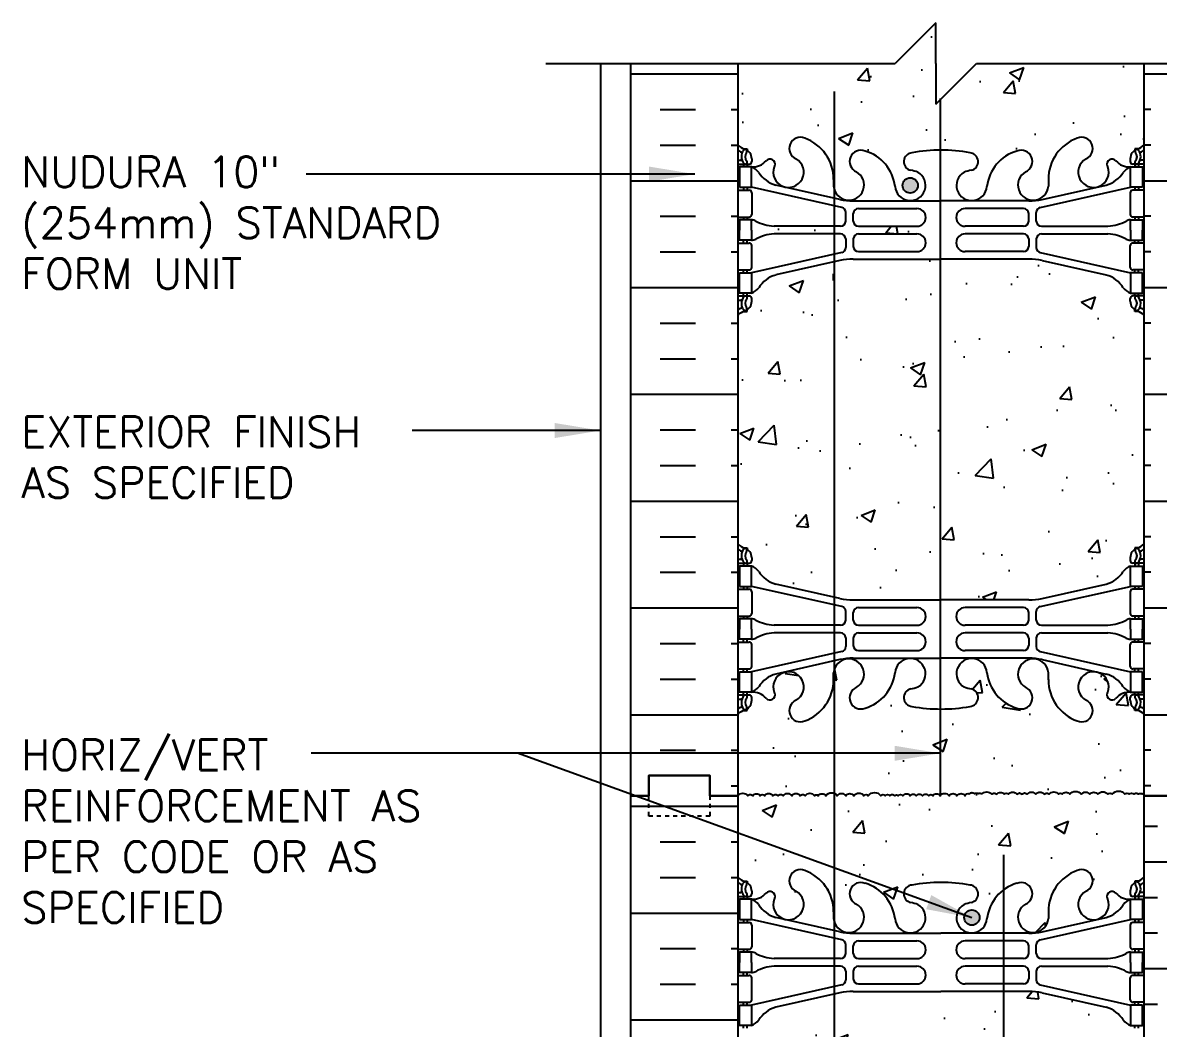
# Model space of a CAD drawing. Header units: inches. Extents: x 23.5 to 82.7, y -12.5 to 63.7.
# Drawn here: x 28.64 to 56.57, y 35.29 to 60.01 of the extents above; entities that cross this region are included whole.
import ezdxf

# ---------------------------------------------------------------- set-up
doc = ezdxf.new("R2010")
doc.units = ezdxf.units.IN
doc.header["$LTSCALE"] = 0.5
doc.header["$MEASUREMENT"] = 0
doc.linetypes.add('DASHED2', pattern=[0.375, 0.25, -0.125])
for name, color, linetype in [('HATCH', 12, 'Continuous'), ('line25', 2, 'Continuous'), ('LINE3', 3, 'Continuous'), ('LINE50', 5, 'Continuous'), ('LINE9', 9, 'Continuous'), ('TEXT', 4, 'Continuous'), ('Web_Edge', 9, 'Continuous')]:
    doc.layers.add(name, color=color, linetype=linetype)
doc.styles.add('DIM', font='romans.shx', dxfattribs={"width": 0.7})
doc.styles.add('ROMANS', font='romans.shx', dxfattribs={"height": 1.125})
doc.dimstyles.new('ext_12', dxfattribs={"dimscale": 12, "dimtxt": 0.09375, "dimasz": 0.09375, "dimexe": 0.09375, "dimexo": 0.0625, "dimgap": 0.0625, "dimtad": 1, "dimdec": 1, "dimzin": 3, "dimdsep": 46, "dimlunit": 4, "dimtxsty": 'DIM', "dimcen": 0.09, "dimdle": 0.09375, "dimclrt": 4, "dimadec": 0, "dimazin": 0, "dimtfac": 1, "dimtdec": 1, "dimtmove": 2, "dimatfit": 3, "dimfxl": 1, "dimfrac": 2, "dimtolj": 1, "dimtzin": 0, "dimarcsym": 0})

msp = doc.modelspace()

# ---------------------------------------------------------------- hatches: boundary and pattern name
at = {"layer": 'HATCH'}
h = msp.add_hatch(dxfattribs=at)
h.set_pattern_fill('AR-CONC', color=256, scale=0.5)
h.paths.add_polyline_path([(48.606, 54.129), (47.163, 53.807, 0.17445), (46.755, 53.511, -0.168672), (46.569, 53.362), (46.464, 53.362), (46.464, 53.292), (46.512, 53.292, -0.414214), (46.574, 53.229), (46.574, 53.162, -0.249069), (46.464, 52.954), (46.464, 52.913), (46.374, 52.913, 0.088416), (46.228, 52.815), (46.228, 47.2, 0.088416), (46.374, 47.103), (46.464, 47.103), (46.464, 47.061, -0.249069), (46.574, 46.854), (46.574, 46.786, -0.414214), (46.512, 46.724), (46.464, 46.724), (46.464, 46.654), (46.569, 46.654, -0.168672), (46.755, 46.504, 0.17445), (47.163, 46.208), (48.606, 45.886)])
h.paths.add_polyline_path([(51.211, 54.196), (49.07, 54.196, 0.054974), (48.744, 54.16), (48.606, 54.129), (48.606, 45.886), (48.744, 45.855, 0.054974), (49.07, 45.819), (51.211, 45.819)])
h.paths.add_polyline_path([(56.228, 52.815, 0.08841), (56.082, 52.913), (55.992, 52.913), (55.992, 52.954, -0.249069), (55.882, 53.162), (55.882, 53.229, -0.414214), (55.945, 53.292), (55.992, 53.292), (55.992, 53.362), (55.887, 53.362, -0.168672), (55.701, 53.511, 0.17445), (55.294, 53.807), (53.713, 54.16, 0.054974), (53.386, 54.196), (51.211, 54.196), (51.211, 45.819), (51.228, 45.819), (53.386, 45.819, 0.054974), (53.713, 45.855), (55.294, 46.208, 0.17445), (55.701, 46.504, -0.168672), (55.887, 46.654), (55.992, 46.654), (55.992, 46.724), (55.945, 46.724, -0.414214), (55.882, 46.786), (55.882, 46.854, -0.249069), (55.992, 47.061), (55.992, 47.103), (56.082, 47.103, 0.08841), (56.228, 47.2)])
h.paths.add_polyline_path([(51.211, 58.115), (51.103, 58.008), (51.103, 59.008), (51.103, 60.008), (50.103, 59.008), (46.228, 59.008), (46.228, 57.008, 0.088416), (46.374, 56.91), (46.464, 56.91), (46.464, 56.869, -0.249069), (46.574, 56.662), (46.574, 56.594, -0.414214), (46.512, 56.532), (46.464, 56.532), (46.464, 56.462), (46.569, 56.462), (46.569, 55.962), (48.787, 55.465, -0.351061), (48.885, 55.343), (48.885, 55.131, -0.414214), (48.76, 55.006), (47.122, 55.006, -0.103731), (46.661, 55.14, 0.108703), (46.569, 55.162), (46.569, 54.912), (46.569, 54.662, 0.108703), (46.661, 54.683, -0.103731), (47.122, 54.817), (48.76, 54.817, -0.414214), (48.885, 54.692), (48.885, 54.48, -0.351061), (48.787, 54.358), (46.569, 53.862), (46.569, 53.362, 0.155529), (46.745, 53.496, -0.180914), (47.163, 53.807), (48.606, 54.129), (48.744, 54.16, -0.054974), (49.07, 54.196), (51.211, 54.196), (51.211, 55.627), (50.472, 55.634, 0.767802), (50.659, 56.334, 0.055617), (50.48, 56.38, -0.843243), (50.515, 56.812, -0.046405), (51.211, 56.877)])
h.paths.add_polyline_path([(48.924, 55.634, -0.030451), (48.744, 55.663), (47.397, 55.969, 0.859035), (47.665, 56.66, -1), (47.879, 57.171, -0.311223), (48.588, 56.155), (48.587, 55.99, 0.371467)], flags=16)
h.paths.add_polyline_path([(50.66, 56.009, -1), (50.285, 56.009, -1)], flags=16)
h.paths.add_polyline_path([(50.637, 55.44, -1), (50.637, 55.006), (49.197, 55.006, -0.414214), (49.072, 55.131), (49.072, 55.315, -0.414214), (49.197, 55.44)], flags=16)
h.paths.add_polyline_path([(50.637, 54.817, -1), (50.637, 54.383), (49.197, 54.383, -0.414214), (49.072, 54.508), (49.072, 54.692, -0.414214), (49.197, 54.817)], flags=16)
h.paths.add_polyline_path([(56.228, 59.008), (52.103, 59.008), (51.211, 58.115), (51.211, 56.877, -0.048684), (51.942, 56.812, -0.843243), (51.976, 56.38, 0.055617), (51.797, 56.334, 1.604516), (52.356, 55.959, -0.307094), (53.094, 56.854, -1), (53.308, 56.343, 1.661382), (53.869, 55.99), (53.869, 56.136, -0.316114), (54.578, 57.171, -1), (54.791, 56.66, 2.155404), (55.33, 56.466), (55.318, 56.487, -0.834375), (55.53, 56.613, 0.23174), (55.887, 56.462), (55.992, 56.462), (55.992, 56.532), (55.945, 56.532, -0.414214), (55.882, 56.594), (55.882, 56.662, -0.249069), (55.992, 56.869), (55.992, 56.91), (56.082, 56.91, 0.08841), (56.228, 57.008)])
h.paths.add_polyline_path([(48.606, 36.129), (47.163, 35.807, 0.17445), (46.755, 35.511, -0.168672), (46.569, 35.362), (46.464, 35.362), (46.464, 35.292), (46.512, 35.292, -0.414214), (46.574, 35.229), (46.574, 35.162, -0.249069), (46.464, 34.954), (46.464, 34.913), (46.374, 34.913, 0.088416), (46.228, 34.815), (46.228, 29.2, 0.088416), (46.374, 29.103), (46.464, 29.103), (46.464, 29.061, -0.249069), (46.574, 28.854), (46.574, 28.786, -0.414214), (46.512, 28.724), (46.464, 28.724), (46.464, 28.654), (46.569, 28.654, -0.168672), (46.755, 28.504, 0.17445), (47.163, 28.208), (48.606, 27.886)])
h.paths.add_polyline_path([(52.769, 36.196), (51.228, 36.196), (49.07, 36.196, 0.054974), (48.744, 36.16), (48.606, 36.129), (48.606, 27.886), (48.744, 27.855, 0.054974), (49.07, 27.819), (51.228, 27.819), (52.769, 27.819)])
h.paths.add_polyline_path([(56.228, 34.815, 0.08841), (56.082, 34.913), (55.992, 34.913), (55.992, 34.954, -0.249069), (55.882, 35.162), (55.882, 35.229, -0.414214), (55.945, 35.292), (55.992, 35.292), (55.992, 35.362), (55.887, 35.362, -0.168672), (55.701, 35.511, 0.17445), (55.294, 35.807), (53.713, 36.16, 0.054974), (53.386, 36.196), (52.769, 36.196), (52.769, 27.819), (53.386, 27.819, 0.054974), (53.713, 27.855), (55.294, 28.208, 0.17445), (55.701, 28.504, -0.168672), (55.887, 28.654), (55.992, 28.654), (55.992, 28.724), (55.945, 28.724, -0.414214), (55.882, 28.786), (55.882, 28.854, -0.249069), (55.992, 29.061), (55.992, 29.103), (56.082, 29.103, 0.08841), (56.228, 29.2), (56.228, 31.883)])
h.paths.add_polyline_path([(52.769, 25.323, -0.206925), (52.358, 26.034, 1.661382), (51.797, 25.681, 0.055617), (51.976, 25.635, -0.843243), (51.942, 25.203, -0.047544), (51.228, 25.138, -0.047544), (50.515, 25.203, -0.843243), (50.48, 25.635, 0.055617), (50.659, 25.681, 1.661382), (50.098, 26.034, -0.30095), (49.362, 25.161, -1), (49.149, 25.672, 1.661382), (48.587, 26.025), (48.588, 25.86, -0.311223), (47.879, 24.844, -1), (47.665, 25.355, 2.155404), (47.127, 25.55), (47.138, 25.528, -0.834375), (46.927, 25.403, 0.23174), (46.569, 25.554), (46.464, 25.554), (46.464, 25.484), (46.512, 25.484, -0.414214), (46.574, 25.421), (46.574, 25.354, -0.249069), (46.464, 25.147), (46.464, 25.105), (46.374, 25.105, 0.088416), (46.228, 25.008), (46.228, 23.008), (46.228, 21.008, 0.088416), (46.374, 20.91), (46.464, 20.91), (46.464, 20.869, -0.249069), (46.574, 20.662), (46.574, 20.594, -0.414214), (46.512, 20.532), (46.464, 20.532), (46.464, 20.462), (46.569, 20.462, 0.231736), (46.927, 20.613, -0.8344), (47.138, 20.487), (47.127, 20.466, 2.155404), (47.665, 20.66, -1), (47.879, 21.171, -0.311223), (48.588, 20.155), (48.587, 19.99, 1.661382), (49.149, 20.343, -1), (49.362, 20.854, -0.30095), (50.098, 19.982, 1.661382), (50.659, 20.334, 0.055617), (50.48, 20.38, -0.843243), (50.515, 20.812, -0.047544), (51.228, 20.877, -0.047544), (51.942, 20.812, -0.843243), (51.976, 20.38, 0.055617), (51.797, 20.334, 1.661382), (52.358, 19.982, -0.206925), (52.769, 20.692)])
h.paths.add_polyline_path([(54.353, 22.883, -0.414214), (54.853, 23.383), (56.228, 23.383), (56.228, 25.008, 0.08841), (56.082, 25.105), (55.992, 25.105), (55.992, 25.147, -0.249069), (55.882, 25.354), (55.882, 25.421, -0.414214), (55.945, 25.484), (55.992, 25.484), (55.992, 25.554), (55.887, 25.554, 0.231736), (55.53, 25.403, -0.8344), (55.318, 25.528), (55.33, 25.55, 0.235665), (55.294, 25.883), (54.853, 25.883, -0.086721), (54.684, 25.912, 0.457284), (54.791, 25.355, -1), (54.578, 24.844, -0.311223), (53.869, 25.86), (53.869, 26.025, 1.661382), (53.308, 25.672, -1), (53.094, 25.161, -0.088513), (52.769, 25.323), (52.769, 20.692, -0.088513), (53.094, 20.854, -1), (53.308, 20.343, 1.661382), (53.869, 19.99), (53.869, 20.155, -0.311223), (54.578, 21.171, -1), (54.791, 20.66, 2.155404), (55.33, 20.466), (55.318, 20.487, -0.834375), (55.53, 20.613, 0.23174), (55.887, 20.462), (55.992, 20.462), (55.992, 20.532), (55.945, 20.532, -0.414214), (55.882, 20.594), (55.882, 20.662, -0.249069), (55.992, 20.869), (55.992, 20.91), (56.082, 20.91, 0.08841), (56.228, 21.008), (56.228, 22.883), (54.953, 22.883, 0.414214), (54.853, 22.783), (54.853, 21.383), (54.353, 21.383)])
h.paths.add_polyline_path([(53.683, 20.018, -1), (53.308, 20.018, -1)], flags=16)
h.paths.add_polyline_path([(52.769, 18.196), (51.228, 18.196), (49.07, 18.196, 0.054974), (48.744, 18.16), (47.163, 17.807, 0.180914), (46.745, 17.496, -0.155529), (46.569, 17.362), (46.464, 17.362), (46.464, 17.292), (46.512, 17.292, -0.414214), (46.574, 17.229), (46.574, 17.162, -0.249069), (46.464, 16.954), (46.464, 16.913), (46.374, 16.913, 0.088416), (46.228, 16.815), (46.228, 11.2, 0.088416), (46.374, 11.103), (46.464, 11.103), (46.464, 11.061, -0.249069), (46.574, 10.854), (46.574, 10.786, -0.414214), (46.512, 10.724), (46.464, 10.724), (46.464, 10.654), (46.569, 10.654, -0.155529), (46.745, 10.52, 0.180914), (47.163, 10.208), (48.744, 9.855, 0.054974), (49.07, 9.819), (51.228, 9.819), (52.769, 9.819)])
h.paths.add_polyline_path([(56.228, 16.815, 0.08841), (56.082, 16.913), (55.992, 16.913), (55.992, 16.954, -0.249069), (55.882, 17.162), (55.882, 17.229, -0.414214), (55.945, 17.292), (55.992, 17.292), (55.992, 17.362), (55.887, 17.362, -0.155529), (55.712, 17.496, 0.180914), (55.294, 17.807), (53.713, 18.16, 0.054974), (53.386, 18.196), (52.769, 18.196), (52.769, 9.819), (53.386, 9.819, 0.054974), (53.713, 9.855), (55.294, 10.208, 0.180914), (55.712, 10.52, -0.155529), (55.887, 10.654), (55.992, 10.654), (55.992, 10.724), (55.945, 10.724, -0.414214), (55.882, 10.786), (55.882, 10.854, -0.249069), (55.992, 11.061), (55.992, 11.103), (56.082, 11.103, 0.08841), (56.228, 11.2)])
h.paths.add_polyline_path([(52.769, 7.323, -0.212797), (52.356, 8.057, 1.604516), (51.797, 7.681, 0.055617), (51.976, 7.635, -0.843243), (51.942, 7.203, -0.047544), (51.228, 7.138, -0.047544), (50.515, 7.203, -0.843243), (50.48, 7.635, 0.055617), (50.659, 7.681, 1.604516), (50.101, 8.057, -0.307094), (49.362, 7.161, -1), (49.149, 7.672, 1.661382), (48.587, 8.025), (48.588, 7.88, -0.316114), (47.879, 6.844, -1), (47.665, 7.355, 2.155404), (47.127, 7.55), (47.138, 7.528, -0.834375), (46.927, 7.403, 0.23174), (46.569, 7.554), (46.464, 7.554), (46.464, 7.484), (46.512, 7.484, -0.414214), (46.574, 7.421), (46.574, 7.354, -0.249069), (46.464, 7.147), (46.464, 7.105), (46.374, 7.105, 0.088416), (46.228, 7.008), (46.228, 5.008), (50.103, 5.008), (51.103, 6.008), (51.103, 5.008), (51.103, 4.008), (52.103, 5.008), (52.769, 5.008)])
h.paths.add_polyline_path([(56.228, 7.008, 0.08841), (56.082, 7.105), (55.992, 7.105), (55.992, 7.147, -0.249069), (55.882, 7.354), (55.882, 7.421, -0.414214), (55.945, 7.484), (55.992, 7.484), (55.992, 7.554), (55.887, 7.554, 0.231736), (55.53, 7.403, -0.8344), (55.318, 7.528), (55.33, 7.55, 2.155404), (54.791, 7.355, -1), (54.578, 6.844, -0.311223), (53.869, 7.86), (53.869, 8.025, 1.661382), (53.308, 7.672, -1), (53.094, 7.161, -0.088513), (52.769, 7.323), (52.769, 5.008), (56.228, 5.008)])
h = msp.add_hatch(dxfattribs=at)
h.set_pattern_fill('INSUL', color=256, scale=7, style=0)
h.set_pattern_definition([(0, (-2879.9333, -356.0018), (0, 2.625), []), (0, (-2879.9333, -355.1268), (0, 2.625), [0.875, -0.875]), (0, (-2879.9333, -354.2518), (0, 2.625), [0.875, -0.875])])
h.paths.add_polyline_path([(43.603, 41.008), (44.041, 41.008), (44.041, 41.508), (45.541, 41.508), (45.541, 41.008), (46.228, 41.008), (46.228, 59.008), (45.541, 59.008), (45.541, 59.508), (44.041, 59.508), (44.041, 59.008), (43.603, 59.008)])
h = msp.add_hatch(dxfattribs=at)
h.set_pattern_fill('INSUL', color=256, scale=7, style=0)
h.set_pattern_definition([(180, (2982.39, -356.0018), (0, 2.625), []), (180, (2982.39, -355.1268), (0, 2.625), [0.875, -0.875]), (180, (2982.39, -354.2518), (0, 2.625), [0.875, -0.875])])
h.paths.add_polyline_path([(58.853, 41.008), (58.416, 41.008), (58.416, 41.508), (56.916, 41.508), (56.916, 41.008), (56.228, 41.008), (56.228, 59.008), (56.916, 59.008), (56.916, 59.508), (58.416, 59.508), (58.416, 59.008), (58.853, 59.008)])
h = msp.add_hatch(dxfattribs=at)
h.set_pattern_fill('AR-CONC', color=256, scale=0.5)
h.paths.add_polyline_path([(56.228, 41.008), (56.228, 41.071, 0.217138), (56.178, 41.042, 0.520567), (56.089, 41.042, 0.520567), (55.968, 41.042, 0.520567), (55.853, 41.042, 0.520567), (55.748, 41.042, 0.520567), (55.441, 41.042, 0.520567), (55.331, 41.042, 0.520567), (55.085, 41.042, 0.520567), (54.885, 41.042, 0.520567), (54.675, 41.042, 0.520567), (54.397, 41.042, 0.520567), (54.209, 41.042, 0.520567), (54.114, 41.042, 0.520567), (53.889, 41.042, 0.520567), (53.768, 41.042, 0.520567), (53.558, 41.042, 0.520567), (53.348, 41.042, 0.520567), (53.222, 41.042, 0.520567), (53.096, 41.042, 0.520567), (52.886, 41.042, 0.520567), (52.782, 41.042, 0.520567), (52.598, 41.042, 0.520567), (52.477, 41.042, 0.484838), (52.228, 41.042, 0.613818), (52.145, 41.05, 0.520567), (52.056, 41.05, 0.520567), (51.925, 41.05, 0.520567), (51.825, 41.008, 0.520567), (51.621, 41.008, 0.520567), (51.427, 41.008, 0.520567), (51.206, 41.008, 0.520567), (51.028, 41.008, 0.520567), (50.928, 41.008, 0.520567), (50.771, 41.008, 0.520567), (50.619, 41.008, 0.520567), (50.472, 41.008, 0.520567), (50.293, 41.008, 0.520567), (50.178, 41.008, 0.520567), (50.089, 41.008, 0.520567), (49.968, 41.008, 0.520567), (49.853, 41.008, 0.520567), (49.748, 41.008, 0.520567), (49.441, 41.008, 0.520567), (49.331, 41.008, 0.520567), (49.085, 41.008, 0.520567), (48.885, 41.008, 0.520567), (48.675, 41.008, 0.136012), (48.606, 41.065), (48.606, 37.9, 1.451081), (49.149, 38.343, -1), (49.362, 38.854, -0.30095), (50.098, 37.982, 1.661382), (50.659, 38.334, 0.055617), (50.48, 38.38, -0.843243), (50.515, 38.812, -0.047544), (51.228, 38.877, -0.047544), (51.942, 38.812, -0.843243), (51.976, 38.38, 0.055617), (51.797, 38.334, 1.661382), (52.358, 37.982, -0.30095), (53.094, 38.854, -1), (53.308, 38.343, 1.661382), (53.869, 37.99), (53.869, 38.155, -0.311223), (54.578, 39.171, -1), (54.791, 38.66, 2.155404), (55.33, 38.466), (55.318, 38.487, -0.834375), (55.53, 38.613, 0.23174), (55.887, 38.462), (55.992, 38.462), (55.992, 38.532), (55.945, 38.532, -0.414214), (55.882, 38.594), (55.882, 38.662, -0.249069), (55.992, 38.869), (55.992, 38.91), (56.082, 38.91, 0.08841), (56.228, 39.008)])
h.paths.add_polyline_path([(52.174, 38.014, -1), (51.799, 38.014, -1)], flags=16)
h.paths.add_polyline_path([(50.515, 43.203, -0.843243), (50.48, 43.635, 0.055617), (50.659, 43.681, 1.661382), (50.098, 44.034, -0.30095), (49.362, 43.161, -1), (49.149, 43.672, 1.451081), (48.606, 44.116), (48.606, 41.065, -0.136012), (48.675, 41.008, -0.520567), (48.885, 41.008, -0.520567), (49.085, 41.008, -0.520567), (49.331, 41.008, -0.520567), (49.441, 41.008, -0.520567), (49.748, 41.008, -0.520567), (49.853, 41.008, -0.520567), (49.968, 41.008, -0.520567), (50.089, 41.008, -0.520567), (50.178, 41.008, -0.520567), (50.293, 41.008, -0.520567), (50.472, 41.008, -0.520567), (50.619, 41.008, -0.520567), (50.771, 41.008, -0.520567), (50.928, 41.008, -0.520567), (51.028, 41.008, -0.520567), (51.206, 41.008, -0.520567), (51.427, 41.008, -0.520567), (51.621, 41.008, -0.520567), (51.825, 41.008, -0.520567), (51.925, 41.05, -0.520567), (52.056, 41.05, -0.520567), (52.145, 41.05, -0.613818), (52.228, 41.042, -0.484838), (52.477, 41.042, -0.520567), (52.598, 41.042, -0.520567), (52.782, 41.042, -0.520567), (52.886, 41.042, -0.520567), (53.096, 41.042, -0.520567), (53.222, 41.042, -0.520567), (53.348, 41.042, -0.520567), (53.558, 41.042, -0.520567), (53.768, 41.042, -0.520567), (53.889, 41.042, -0.520567), (54.114, 41.042, -0.520567), (54.209, 41.042, -0.520567), (54.397, 41.042, -0.520567), (54.675, 41.042, -0.520567), (54.885, 41.042, -0.520567), (55.085, 41.042, -0.520567), (55.331, 41.042, -0.520567), (55.441, 41.042, -0.520567), (55.748, 41.042, -0.520567), (55.853, 41.042, -0.520567), (55.968, 41.042, -0.520567), (56.089, 41.042, -0.520567), (56.178, 41.042, -0.217138), (56.228, 41.071), (56.228, 43.008, 0.08841), (56.082, 43.105), (55.992, 43.105), (55.992, 43.147, -0.249069), (55.882, 43.354), (55.882, 43.421, -0.414214), (55.945, 43.484), (55.992, 43.484), (55.992, 43.554), (55.887, 43.554, 0.231736), (55.53, 43.403, -0.8344), (55.318, 43.528), (55.33, 43.55, 2.155404), (54.791, 43.355, -1), (54.578, 42.844, -0.311223), (53.869, 43.86), (53.869, 44.025, 1.661382), (53.308, 43.672, -1), (53.094, 43.161, -0.30095), (52.358, 44.034, 1.661382), (51.797, 43.681, 0.055617), (51.976, 43.635, -0.843243), (51.942, 43.203, -0.047544), (51.228, 43.138, -0.047544)])
h = msp.add_hatch(dxfattribs=at)
h.set_pattern_fill('AR-CONC', color=256, scale=0.5)
h.paths.add_polyline_path([(48.606, 44.116, 0.061657), (48.587, 44.025), (48.588, 43.86, -0.311223), (47.879, 42.844, -1), (47.665, 43.355, 2.155404), (47.127, 43.55), (47.138, 43.528, -0.834375), (46.927, 43.403, 0.23174), (46.569, 43.554), (46.464, 43.554), (46.464, 43.484), (46.512, 43.484, -0.414214), (46.574, 43.421), (46.574, 43.354, -0.249069), (46.464, 43.147), (46.464, 43.105), (46.374, 43.105, 0.088416), (46.228, 43.008), (46.228, 41.008, -0.484838), (46.477, 41.008, -0.520567), (46.598, 41.008, -0.520567), (46.782, 41.008, -0.520567), (46.886, 41.008, -0.520567), (47.096, 41.008, -0.520567), (47.222, 41.008, -0.520567), (47.348, 41.008, -0.520567), (47.558, 41.008, -0.520567), (47.768, 41.008, -0.520567), (47.889, 41.008, -0.520567), (48.114, 41.008, -0.520567), (48.209, 41.008, -0.520567), (48.397, 41.008, -0.359127), (48.606, 41.065)])
h = msp.add_hatch(dxfattribs=at)
h.set_pattern_fill('INSUL', color=256, scale=7, style=0)
h.set_pattern_definition([(0, (-2879.9333, -374.0018), (0, 2.625), []), (0, (-2879.9333, -373.1268), (0, 2.625), [0.875, -0.875]), (0, (-2879.9333, -372.2518), (0, 2.625), [0.875, -0.875])])
h.paths.add_polyline_path([(43.603, 23.008), (44.041, 23.008), (44.041, 23.508), (45.541, 23.508), (45.541, 23.008), (46.228, 23.008), (46.228, 41.008), (45.541, 41.008), (45.541, 41.508), (44.041, 41.508), (44.041, 41.008), (43.603, 41.008)])
h = msp.add_hatch(dxfattribs=at)
h.set_pattern_fill('AR-CONC', color=256, scale=0.5)
h.paths.add_polyline_path([(48.606, 41.065, 0.359127), (48.397, 41.008, 0.520567), (48.209, 41.008, 0.520567), (48.114, 41.008, 0.520567), (47.889, 41.008, 0.520567), (47.768, 41.008, 0.520567), (47.558, 41.008, 0.520567), (47.348, 41.008, 0.520567), (47.222, 41.008, 0.520567), (47.096, 41.008, 0.520567), (46.886, 41.008, 0.520567), (46.782, 41.008, 0.520567), (46.598, 41.008, 0.520567), (46.477, 41.008, 0.484838), (46.228, 41.008), (46.228, 39.008, 0.088416), (46.374, 38.91), (46.464, 38.91), (46.464, 38.869, -0.249069), (46.574, 38.662), (46.574, 38.594, -0.414214), (46.512, 38.532), (46.464, 38.532), (46.464, 38.462), (46.569, 38.462, 0.231736), (46.927, 38.613, -0.8344), (47.138, 38.487), (47.127, 38.466, 2.155404), (47.665, 38.66, -1), (47.879, 39.171, -0.311223), (48.588, 38.155), (48.587, 37.99, 0.061657), (48.606, 37.9)])
h = msp.add_hatch(dxfattribs=at)
h.set_pattern_fill('INSUL', color=256, scale=7, style=0)
h.set_pattern_definition([(0, (36.427, -7.867), (0, 2.625), []), (0, (36.427, -6.992), (0, 2.625), [0.875, -0.875]), (0, (36.427, -6.117), (0, 2.625), [0.875, -0.875])])
h.paths.add_polyline_path([(56.228, 31.883), (58.853, 29.258), (58.853, 41.008), (58.416, 41.008), (58.416, 40.508), (56.916, 40.508), (56.916, 41.008), (56.228, 41.008)])
h.paths.add_polyline_path([(58.853, 20.008), (56.228, 17.383), (56.228, 5.008), (56.916, 5.008), (56.916, 5.508), (58.416, 5.508), (58.416, 5.008), (58.853, 5.008)])
at = {"layer": 'LINE3'}
for points in [[(50.285, 56.009, 1), (50.66, 56.009, 1)], [(51.799, 38.014, 1), (52.174, 38.014, 1)]]:
    msp.add_hatch(color=256, dxfattribs=at).paths.add_polyline_path(points)

# ---------------------------------------------------------------- linework, layer by layer
at = {"layer": 'HATCH'}
for points in [[(46.228, 41.008, -0.484838), (46.477, 41.008, -0.520567), (46.598, 41.008, -0.520567), (46.782, 41.008, -0.520567), (46.886, 41.008, -0.520567), (47.096, 41.008, -0.520567), (47.222, 41.008, -0.520567), (47.348, 41.008, -0.520567), (47.558, 41.008, -0.520567), (47.768, 41.008, -0.520567), (47.889, 41.008, -0.520567), (48.114, 41.008, -0.520567), (48.209, 41.008, -0.520567), (48.397, 41.008, -0.520567), (48.675, 41.008, -0.520567), (48.885, 41.008, -0.520567), (49.085, 41.008, -0.520567), (49.331, 41.008, -0.520567), (49.441, 41.008, -0.520567), (49.748, 41.008, -0.520567), (49.853, 41.008, -0.520567), (49.968, 41.008, -0.520567), (50.089, 41.008, -0.520567), (50.178, 41.008, -0.520567), (50.293, 41.008, -0.520567), (50.472, 41.008, -0.520567), (50.619, 41.008, -0.520567), (50.771, 41.008, -0.520567), (50.928, 41.008, -0.520567), (51.028, 41.008, -0.520567), (51.206, 41.008, -0.520567), (51.427, 41.008, -0.520567), (51.621, 41.008, -0.520567), (51.825, 41.008, -0.520567), (51.925, 41.05, -0.520567), (52.056, 41.05, -0.520567), (52.145, 41.05, -0.613818), (52.228, 41.042)], [(52.228, 41.042, -0.484838), (52.477, 41.042, -0.520567), (52.598, 41.042, -0.520567), (52.782, 41.042, -0.520567), (52.886, 41.042, -0.520567), (53.096, 41.042, -0.520567), (53.222, 41.042, -0.520567), (53.348, 41.042, -0.520567), (53.558, 41.042, -0.520567), (53.768, 41.042, -0.520567), (53.889, 41.042, -0.520567), (54.114, 41.042, -0.520567), (54.209, 41.042, -0.520567), (54.397, 41.042, -0.520567), (54.675, 41.042, -0.520567), (54.885, 41.042, -0.520567), (55.085, 41.042, -0.520567), (55.331, 41.042, -0.520567), (55.441, 41.042, -0.520567), (55.748, 41.042, -0.520567), (55.853, 41.042, -0.520567), (55.968, 41.042, -0.520567), (56.089, 41.042, -0.520567), (56.178, 41.042, -0.217138), (56.228, 41.071, -0.217138)]]:
    msp.add_lwpolyline(points, format="xyb", dxfattribs=at)
at = {"layer": 'line25'}
for p, q in [((46.228, 59.008), (46.228, 41.008)), ((56.228, 41.008), (56.228, 59.008)), ((46.228, 41.008), (46.228, 23.008)), ((56.228, 31.883), (56.228, 41.008))]:
    msp.add_line(p, q, dxfattribs=at)
at = {"layer": 'LINE3'}
for p, q in [((48.606, 23.612), (48.606, 58.32)), ((51.211, 58.144), (51.211, 41.014)), ((52.769, 39.556), (52.769, 5.008))]:
    msp.add_line(p, q, dxfattribs=at)
for centre in [(50.472, 56.009), (51.987, 38.014)]:
    msp.add_circle(centre, 0.188, dxfattribs=at)
at = {"layer": 'LINE50'}
for p, q in [((43.603, 41.008), (43.603, 59.008)), ((43.603, 23.008), (43.603, 41.008))]:
    msp.add_line(p, q, dxfattribs=at)
for points in [[(43.603, 41.008), (44.041, 41.008), (44.041, 41.508), (45.541, 41.508), (45.541, 41.008), (46.228, 41.008)], [(46.228, 41.008), (45.541, 41.008), (45.541, 41.508), (44.041, 41.508), (44.041, 41.008), (43.603, 41.008)], [(58.853, 41.008), (58.416, 41.008), (58.416, 41.508), (56.916, 41.508), (56.916, 41.008), (56.228, 41.008)], [(56.228, 41.008), (56.916, 41.008), (56.916, 41.508), (58.416, 41.508), (58.416, 41.008), (58.853, 41.008)]]:
    msp.add_lwpolyline(points, dxfattribs=at)
at = {"layer": 'LINE9'}
for p, q in [((51.103, 60.008), (50.103, 59.008)), ((51.103, 59.008), (51.103, 60.008)), ((41.506, 59.008), (50.103, 59.008)), ((42.853, 59.008), (42.853, 23.008)), ((51.103, 58.008), (52.103, 59.008)), ((51.103, 59.008), (51.103, 58.008)), ((52.103, 59.008), (60.401, 59.008))]:
    msp.add_line(p, q, dxfattribs=at)
at = {"layer": 'LINE9', "linetype": 'DASHED2', "ltscale": 0.15}
msp.add_lwpolyline([(45.541, 41.008), (45.541, 41.008), (45.541, 40.508), (44.041, 40.508), (44.041, 41.008), (44.041, 41.008)], dxfattribs=at)
at = {"layer": 'Web_Edge'}
for p, q in [((46.374, 56.91), (46.464, 56.91)), ((46.464, 56.91), (46.464, 56.869)), ((56.082, 56.91), (55.992, 56.91)), ((55.992, 56.91), (55.992, 56.869)), ((46.228, 56.632), (46.306, 56.632)), ((46.228, 56.532), (46.512, 56.532)), ((46.374, 56.532), (46.374, 56.462)), ((46.464, 56.532), (46.464, 56.462)), ((46.574, 56.662), (46.574, 56.594)), ((47.127, 56.466), (47.138, 56.487)), ((55.33, 56.466), (55.318, 56.487)), ((55.882, 56.662), (55.882, 56.594)), ((56.228, 56.532), (55.945, 56.532)), ((55.992, 56.532), (55.992, 56.462)), ((56.082, 56.532), (56.082, 56.462)), ((56.228, 56.632), (56.15, 56.632)), ((48.588, 56.155), (48.587, 55.99)), ((53.869, 56.155), (53.869, 55.99)), ((46.228, 55.892), (46.512, 55.892)), ((46.374, 55.962), (46.374, 55.892)), ((46.464, 55.962), (46.464, 55.892)), ((48.787, 55.465), (46.569, 55.962)), ((48.744, 55.663), (47.163, 56.016)), ((53.67, 55.465), (55.887, 55.962)), ((53.713, 55.663), (55.294, 56.016)), ((56.228, 55.892), (55.945, 55.892)), ((55.992, 55.962), (55.992, 55.892)), ((56.082, 55.962), (56.082, 55.892)), ((46.574, 55.829), (46.574, 55.294)), ((49.07, 55.627), (51.228, 55.627)), ((53.386, 55.627), (51.228, 55.627)), ((55.882, 55.829), (55.882, 55.294)), ((48.885, 55.131), (48.885, 55.343)), ((49.072, 55.131), (49.072, 55.315)), ((49.197, 55.44), (50.637, 55.44)), ((53.26, 55.44), (51.82, 55.44)), ((53.385, 55.131), (53.385, 55.315)), ((53.572, 55.131), (53.572, 55.343)), ((46.228, 55.232), (46.512, 55.232)), ((46.374, 55.232), (46.374, 55.162)), ((46.464, 55.232), (46.464, 55.162)), ((56.228, 55.232), (55.945, 55.232)), ((55.992, 55.232), (55.992, 55.162)), ((56.082, 55.232), (56.082, 55.162)), ((48.76, 55.006), (47.122, 55.006)), ((48.76, 54.817), (47.122, 54.817)), ((49.197, 55.006), (50.637, 55.006)), ((49.197, 54.817), (50.637, 54.817)), ((53.26, 55.006), (51.82, 55.006)), ((53.26, 54.817), (51.82, 54.817)), ((53.697, 55.006), (55.335, 55.006)), ((53.697, 54.817), (55.335, 54.817)), ((46.228, 54.592), (46.512, 54.592)), ((46.374, 54.592), (46.374, 54.662)), ((46.464, 54.592), (46.464, 54.662)), ((46.574, 53.994), (46.574, 54.529)), ((48.885, 54.692), (48.885, 54.48)), ((49.072, 54.692), (49.072, 54.508)), ((53.385, 54.692), (53.385, 54.508)), ((53.572, 54.692), (53.572, 54.48)), ((55.882, 53.994), (55.882, 54.529)), ((56.228, 54.592), (55.945, 54.592)), ((55.992, 54.592), (55.992, 54.662)), ((56.082, 54.592), (56.082, 54.662)), ((48.787, 54.358), (46.569, 53.862)), ((49.07, 54.196), (51.228, 54.196)), ((49.197, 54.383), (50.637, 54.383)), ((53.386, 54.196), (51.228, 54.196)), ((53.26, 54.383), (51.82, 54.383)), ((53.67, 54.358), (55.887, 53.862)), ((46.228, 53.932), (46.512, 53.932)), ((46.374, 53.862), (46.374, 53.932)), ((46.464, 53.862), (46.464, 53.932)), ((48.744, 54.16), (47.163, 53.807)), ((53.713, 54.16), (55.294, 53.807)), ((56.228, 53.932), (55.945, 53.932)), ((55.992, 53.862), (55.992, 53.932)), ((56.082, 53.862), (56.082, 53.932)), ((48.588, 53.668), (48.587, 53.833)), ((46.374, 53.292), (46.374, 53.362)), ((46.464, 53.292), (46.464, 53.362)), ((55.992, 53.292), (55.992, 53.362)), ((56.082, 53.292), (56.082, 53.362)), ((46.228, 53.292), (46.512, 53.292)), ((46.228, 53.192), (46.306, 53.192)), ((46.574, 53.162), (46.574, 53.229)), ((55.882, 53.162), (55.882, 53.229)), ((56.228, 53.292), (55.945, 53.292)), ((56.228, 53.192), (56.15, 53.192)), ((46.374, 52.913), (46.464, 52.913)), ((46.464, 52.913), (46.464, 52.954)), ((55.992, 52.913), (55.992, 52.954)), ((56.082, 52.913), (55.992, 52.913)), ((46.374, 47.103), (46.464, 47.103)), ((46.464, 47.103), (46.464, 47.061)), ((56.082, 47.103), (55.992, 47.103)), ((55.992, 47.103), (55.992, 47.061)), ((46.228, 46.824), (46.306, 46.824)), ((46.228, 46.724), (46.512, 46.724)), ((46.374, 46.724), (46.374, 46.654)), ((46.464, 46.724), (46.464, 46.654)), ((46.574, 46.854), (46.574, 46.786)), ((55.882, 46.854), (55.882, 46.786)), ((56.228, 46.724), (55.945, 46.724)), ((55.992, 46.724), (55.992, 46.654)), ((56.082, 46.724), (56.082, 46.654)), ((56.228, 46.824), (56.15, 46.824)), ((46.228, 46.084), (46.512, 46.084)), ((46.374, 46.154), (46.374, 46.084)), ((46.464, 46.154), (46.464, 46.084)), ((48.787, 45.657), (46.569, 46.154)), ((48.744, 45.855), (47.163, 46.208)), ((53.67, 45.657), (55.887, 46.154)), ((53.713, 45.855), (55.294, 46.208)), ((56.228, 46.084), (55.945, 46.084)), ((55.992, 46.154), (55.992, 46.084)), ((56.082, 46.154), (56.082, 46.084)), ((46.574, 46.021), (46.574, 45.486)), ((49.07, 45.819), (51.228, 45.819)), ((53.386, 45.819), (51.228, 45.819)), ((55.882, 46.021), (55.882, 45.486)), ((48.885, 45.323), (48.885, 45.535)), ((49.197, 45.633), (50.637, 45.633)), ((53.26, 45.633), (51.82, 45.633)), ((53.572, 45.323), (53.572, 45.535)), ((46.228, 45.424), (46.512, 45.424)), ((46.374, 45.424), (46.374, 45.354)), ((46.464, 45.424), (46.464, 45.354)), ((49.072, 45.324), (49.072, 45.508)), ((53.385, 45.324), (53.385, 45.508)), ((56.228, 45.424), (55.945, 45.424)), ((55.992, 45.424), (55.992, 45.354)), ((56.082, 45.424), (56.082, 45.354)), ((48.76, 45.198), (47.122, 45.198)), ((48.76, 45.01), (47.122, 45.01)), ((49.197, 45.199), (50.637, 45.199)), ((49.197, 45.009), (50.637, 45.009)), ((53.26, 45.199), (51.82, 45.199)), ((53.26, 45.009), (51.82, 45.009)), ((53.697, 45.198), (55.335, 45.198)), ((53.697, 45.01), (55.335, 45.01)), ((46.228, 44.784), (46.512, 44.784)), ((46.374, 44.784), (46.374, 44.854)), ((46.464, 44.784), (46.464, 44.854)), ((46.574, 44.186), (46.574, 44.721)), ((48.885, 44.885), (48.885, 44.672)), ((49.072, 44.884), (49.072, 44.7)), ((53.385, 44.884), (53.385, 44.7)), ((53.572, 44.885), (53.572, 44.672)), ((55.882, 44.186), (55.882, 44.721)), ((56.228, 44.784), (55.945, 44.784)), ((55.992, 44.784), (55.992, 44.854)), ((56.082, 44.784), (56.082, 44.854)), ((48.787, 44.55), (46.569, 44.054)), ((49.197, 44.575), (50.637, 44.575)), ((53.26, 44.575), (51.82, 44.575)), ((53.67, 44.55), (55.887, 44.054)), ((48.744, 44.352), (47.163, 43.999)), ((49.07, 44.388), (51.228, 44.388)), ((53.386, 44.388), (51.228, 44.388)), ((53.713, 44.352), (55.294, 43.999)), ((46.228, 44.124), (46.512, 44.124)), ((46.374, 44.054), (46.374, 44.124)), ((46.464, 44.054), (46.464, 44.124)), ((48.588, 43.86), (48.587, 44.025)), ((53.869, 43.86), (53.869, 44.025)), ((56.228, 44.124), (55.945, 44.124)), ((55.992, 44.054), (55.992, 44.124)), ((56.082, 44.054), (56.082, 44.124)), ((46.228, 43.484), (46.512, 43.484)), ((46.228, 43.384), (46.306, 43.384)), ((46.374, 43.484), (46.374, 43.554)), ((46.464, 43.484), (46.464, 43.554)), ((46.574, 43.354), (46.574, 43.421)), ((47.127, 43.55), (47.138, 43.528)), ((55.33, 43.55), (55.318, 43.528)), ((55.882, 43.354), (55.882, 43.421)), ((56.228, 43.484), (55.945, 43.484)), ((55.992, 43.484), (55.992, 43.554)), ((56.082, 43.484), (56.082, 43.554)), ((56.228, 43.384), (56.15, 43.384)), ((46.374, 43.105), (46.464, 43.105)), ((46.464, 43.105), (46.464, 43.147)), ((55.992, 43.105), (55.992, 43.147)), ((56.082, 43.105), (55.992, 43.105)), ((46.374, 38.91), (46.464, 38.91)), ((46.464, 38.91), (46.464, 38.869)), ((56.082, 38.91), (55.992, 38.91)), ((55.992, 38.91), (55.992, 38.869)), ((46.228, 38.632), (46.306, 38.632)), ((46.574, 38.662), (46.574, 38.594)), ((55.882, 38.662), (55.882, 38.594)), ((56.228, 38.632), (56.15, 38.632)), ((46.228, 38.532), (46.512, 38.532)), ((46.374, 38.532), (46.374, 38.462)), ((46.464, 38.532), (46.464, 38.462)), ((47.127, 38.466), (47.138, 38.487)), ((55.33, 38.466), (55.318, 38.487)), ((56.228, 38.532), (55.945, 38.532)), ((55.992, 38.532), (55.992, 38.462)), ((56.082, 38.532), (56.082, 38.462)), ((48.744, 37.663), (47.163, 38.016)), ((48.588, 38.155), (48.587, 37.99)), ((53.713, 37.663), (55.294, 38.016)), ((53.869, 38.155), (53.869, 37.99)), ((46.228, 37.892), (46.512, 37.892)), ((46.374, 37.962), (46.374, 37.892)), ((46.464, 37.962), (46.464, 37.892)), ((48.787, 37.465), (46.569, 37.962)), ((46.574, 37.829), (46.574, 37.294)), ((53.67, 37.465), (55.887, 37.962)), ((55.882, 37.829), (55.882, 37.294)), ((56.228, 37.892), (55.945, 37.892)), ((55.992, 37.962), (55.992, 37.892)), ((56.082, 37.962), (56.082, 37.892)), ((49.07, 37.627), (51.228, 37.627)), ((49.197, 37.44), (50.637, 37.44)), ((53.386, 37.627), (51.228, 37.627)), ((53.26, 37.44), (51.82, 37.44)), ((46.228, 37.232), (46.512, 37.232)), ((46.374, 37.232), (46.374, 37.162)), ((46.464, 37.232), (46.464, 37.162)), ((48.885, 37.131), (48.885, 37.343)), ((49.072, 37.131), (49.072, 37.315)), ((53.385, 37.131), (53.385, 37.315)), ((53.572, 37.131), (53.572, 37.343)), ((56.228, 37.232), (55.945, 37.232)), ((55.992, 37.232), (55.992, 37.162)), ((56.082, 37.232), (56.082, 37.162)), ((48.76, 37.006), (47.122, 37.006)), ((49.197, 37.006), (50.637, 37.006)), ((53.26, 37.006), (51.82, 37.006)), ((53.697, 37.006), (55.335, 37.006)), ((46.228, 36.592), (46.512, 36.592)), ((46.374, 36.592), (46.374, 36.662)), ((46.464, 36.592), (46.464, 36.662)), ((48.76, 36.817), (47.122, 36.817)), ((48.885, 36.692), (48.885, 36.48)), ((49.072, 36.692), (49.072, 36.508)), ((49.197, 36.817), (50.637, 36.817)), ((53.26, 36.817), (51.82, 36.817)), ((53.385, 36.692), (53.385, 36.508)), ((53.572, 36.692), (53.572, 36.48)), ((53.697, 36.817), (55.335, 36.817)), ((56.228, 36.592), (55.945, 36.592)), ((55.992, 36.592), (55.992, 36.662)), ((56.082, 36.592), (56.082, 36.662)), ((48.787, 36.358), (46.569, 35.862)), ((46.574, 35.994), (46.574, 36.529)), ((49.197, 36.383), (50.637, 36.383)), ((53.26, 36.383), (51.82, 36.383)), ((53.67, 36.358), (55.887, 35.862)), ((55.882, 35.994), (55.882, 36.529)), ((48.744, 36.16), (47.163, 35.807)), ((49.07, 36.196), (51.228, 36.196)), ((53.386, 36.196), (51.228, 36.196)), ((53.713, 36.16), (55.294, 35.807)), ((46.228, 35.932), (46.512, 35.932)), ((46.374, 35.862), (46.374, 35.932)), ((46.464, 35.862), (46.464, 35.932)), ((56.228, 35.932), (55.945, 35.932)), ((55.992, 35.862), (55.992, 35.932)), ((56.082, 35.862), (56.082, 35.932)), ((46.374, 35.292), (46.374, 35.362)), ((46.464, 35.292), (46.464, 35.362)), ((55.992, 35.292), (55.992, 35.362)), ((56.082, 35.292), (56.082, 35.362))]:
    msp.add_line(p, q, dxfattribs=at)
for points in [[(46.269, 55.962), (46.569, 55.962), (46.569, 56.462), (46.269, 56.462)], [(56.187, 55.962), (55.887, 55.962), (55.887, 56.462), (56.187, 56.462)], [(46.269, 53.862), (46.569, 53.862), (46.569, 53.362), (46.269, 53.362)], [(56.187, 53.862), (55.887, 53.862), (55.887, 53.362), (56.187, 53.362)], [(46.269, 46.154), (46.569, 46.154), (46.569, 46.654), (46.269, 46.654)], [(56.187, 46.154), (55.887, 46.154), (55.887, 46.654), (56.187, 46.654)], [(46.269, 44.054), (46.569, 44.054), (46.569, 43.554), (46.269, 43.554)], [(56.187, 44.054), (55.887, 44.054), (55.887, 43.554), (56.187, 43.554)], [(46.269, 37.962), (46.569, 37.962), (46.569, 38.462), (46.269, 38.462)], [(56.187, 37.962), (55.887, 37.962), (55.887, 38.462), (56.187, 38.462)], [(46.269, 35.862), (46.569, 35.862), (46.569, 35.362), (46.269, 35.362)], [(56.187, 35.862), (55.887, 35.862), (55.887, 35.362), (56.187, 35.362)]]:
    msp.add_lwpolyline(points, close=True, dxfattribs=at)
for points in [[(46.569, 54.912), (46.569, 55.162), (46.269, 55.162), (46.269, 54.912)], [(55.887, 54.912), (55.887, 55.162), (56.187, 55.162), (56.187, 54.912)], [(46.569, 54.912), (46.569, 54.662), (46.269, 54.662), (46.269, 54.912)], [(55.887, 54.912), (55.887, 54.662), (56.187, 54.662), (56.187, 54.912)], [(46.569, 45.104), (46.569, 45.354), (46.269, 45.354), (46.269, 45.104)], [(55.887, 45.104), (55.887, 45.354), (56.187, 45.354), (56.187, 45.104)], [(46.569, 45.104), (46.569, 44.854), (46.269, 44.854), (46.269, 45.104)], [(55.887, 45.104), (55.887, 44.854), (56.187, 44.854), (56.187, 45.104)], [(46.569, 36.912), (46.569, 37.162), (46.269, 37.162), (46.269, 36.912)], [(55.887, 36.912), (55.887, 37.162), (56.187, 37.162), (56.187, 36.912)], [(46.569, 36.912), (46.569, 36.662), (46.269, 36.662), (46.269, 36.912)], [(55.887, 36.912), (55.887, 36.662), (56.187, 36.662), (56.187, 36.912)]]:
    msp.add_lwpolyline(points, dxfattribs=at)
for centre, radius, start, end in [((46.574, 57.369), 0.5, 226.2109, 250.5288), ((47.772, 56.916), 0.277, 67.32, 247.32), ((47.496, 56.149), 1.092, 0.3332, 69.4825), ((54.96, 56.149), 1.092, 110.5175, 179.6668), ((54.684, 56.916), 0.277, 292.68, 112.68), ((55.882, 57.369), 0.5, 289.4712, 313.7878), ((46.574, 57.369), 0.6, 234.7832, 245.0748), ((46.568, 56.716), 0.25, 140.1145, 222.4609), ((46.312, 56.806), 0.021, 343.464, 63.9957), ((46.41, 56.847), 0.045, 321.448, 139.1879), ((46.324, 56.662), 0.25, 0, 70.5288), ((46.568, 56.716), 0.16, 140.0001, 222.4609), ((49.255, 56.598), 0.277, 67.32, 247.32), ((49.071, 55.862), 1.034, 6.6669, 73.6635), ((50.534, 56.593), 0.22, 95.1835, 255.7396), ((51.211, 53.1), 3.777, 89.7394, 100.6275), ((51.246, 53.1), 3.777, 79.3725, 90.2606), ((51.922, 56.593), 0.22, 284.2604, 84.8165), ((53.385, 55.862), 1.034, 106.3365, 173.3331), ((53.201, 56.598), 0.277, 292.68, 112.68), ((56.132, 56.662), 0.25, 109.4712, 180), ((56.046, 56.847), 0.045, 40.8121, 218.552), ((55.889, 56.716), 0.16, 317.5391, 39.9999), ((55.889, 56.716), 0.25, 317.5391, 39.8855), ((56.144, 56.806), 0.021, 116.0043, 196.536), ((55.882, 57.369), 0.6, 294.9252, 305.2168), ((46.306, 56.651), 0.0196, 269.4032, 15.4901), ((46.417, 56.578), 0.045, 222.4609, 42.4609), ((46.512, 56.594), 0.0625, 270, 0), ((46.594, 56.902), 0.441, 266.7976, 318.9873), ((46.447, 56.119), 0.364, 34.9775, 70.3387), ((47.021, 56.531), 0.125, 339.6243, 138.9873), ((47.478, 56.335), 0.375, 159.6243, 60.0685), ((54.978, 56.335), 0.375, 119.9315, 20.3757), ((55.435, 56.531), 0.125, 41.0127, 200.3757), ((55.863, 56.902), 0.441, 221.0127, 273.2024), ((56.01, 56.119), 0.364, 109.6613, 145.0225), ((55.945, 56.594), 0.0625, 180, 270), ((56.04, 56.578), 0.045, 137.5391, 317.5391), ((56.15, 56.651), 0.0196, 164.5099, 270.5968), ((47.37, 56.73), 0.743, 212.7919, 253.8107), ((48.961, 56.018), 0.375, 184.2448, 60.0685), ((50.472, 56.009), 0.375, 184.2448, 60.0685), ((50.366, 55.554), 0.834, 69.3729, 82.1063), ((51.984, 56.009), 0.375, 119.9315, 355.7552), ((52.091, 55.554), 0.834, 97.8937, 110.6271), ((53.495, 56.018), 0.375, 119.9315, 355.7552), ((55.087, 56.73), 0.743, 286.1893, 327.2081), ((46.512, 55.829), 0.0625, 0, 90), ((55.945, 55.829), 0.0625, 90, 180), ((49.07, 57.127), 1.5, 257.4135, 270), ((53.386, 57.127), 1.5, 270, 282.5865), ((48.76, 55.343), 0.125, 0, 77.3767), ((49.197, 55.315), 0.125, 90, 180), ((50.637, 55.223), 0.217, 270, 90), ((51.82, 55.223), 0.217, 90, 270), ((53.26, 55.315), 0.125, 0, 90), ((53.697, 55.343), 0.125, 102.6233, 180), ((46.512, 55.294), 0.0625, 270, 0), ((46.565, 54.943), 0.219, 60.4937, 88.92), ((47.211, 56.172), 1.17, 242.6365, 265.6505), ((48.76, 55.131), 0.125, 270, 0), ((49.197, 55.131), 0.125, 180, 270), ((53.26, 55.131), 0.125, 270, 360), ((53.697, 55.131), 0.125, 180, 270), ((55.246, 56.172), 1.17, 274.3495, 297.3635), ((55.891, 54.943), 0.219, 91.08, 119.5063), ((55.945, 55.294), 0.0625, 180, 270), ((47.211, 53.651), 1.17, 94.3495, 117.3635), ((48.76, 54.692), 0.125, 0, 90), ((49.197, 54.692), 0.125, 90, 180), ((50.637, 54.6), 0.217, 270, 90), ((51.82, 54.6), 0.217, 90, 270), ((53.26, 54.692), 0.125, 0, 90), ((53.697, 54.692), 0.125, 90, 180), ((55.246, 53.651), 1.17, 62.6365, 85.6505), ((46.512, 54.529), 0.0625, 0, 90), ((46.565, 54.88), 0.219, 271.08, 299.5063), ((48.76, 54.48), 0.125, 282.6233, 0), ((49.197, 54.508), 0.125, 180, 270), ((53.26, 54.508), 0.125, 270, 0), ((53.697, 54.48), 0.125, 180, 257.3767), ((55.891, 54.88), 0.219, 240.4937, 268.92), ((55.945, 54.529), 0.0625, 90, 180), ((49.07, 52.696), 1.5, 90, 102.5865), ((53.386, 52.696), 1.5, 77.4135, 90), ((46.512, 53.994), 0.0625, 270, 0), ((55.945, 53.994), 0.0625, 180, 270), ((47.37, 53.093), 0.743, 106.1893, 147.2081), ((55.087, 53.093), 0.743, 32.7919, 73.8107), ((46.447, 53.704), 0.364, 289.6613, 325.0225), ((56.01, 53.704), 0.364, 214.9775, 250.3387), ((46.306, 53.172), 0.0196, 344.5099, 90.5968), ((46.568, 53.107), 0.25, 137.5391, 219.8855), ((46.417, 53.245), 0.045, 317.5391, 137.5391), ((46.568, 53.107), 0.16, 137.5391, 219.9999), ((46.324, 53.162), 0.25, 289.4712, 360), ((46.512, 53.229), 0.0625, 360, 90), ((55.945, 53.229), 0.0625, 90, 180), ((56.132, 53.162), 0.25, 180, 250.5288), ((56.04, 53.245), 0.045, 42.4609, 222.4609), ((55.889, 53.107), 0.16, 320.0001, 42.4609), ((55.889, 53.107), 0.25, 320.1145, 42.4609), ((56.15, 53.172), 0.0196, 89.4032, 195.4901), ((46.574, 52.454), 0.6, 114.9252, 125.2168), ((46.574, 52.454), 0.5, 109.4712, 133.7891), ((46.312, 53.017), 0.021, 296.0043, 16.536), ((46.41, 52.976), 0.045, 220.8121, 38.552), ((56.046, 52.976), 0.045, 141.448, 319.1879), ((55.882, 52.454), 0.5, 46.2122, 70.5288), ((56.144, 53.017), 0.021, 163.464, 243.9957), ((55.882, 52.454), 0.6, 54.7842, 65.0748), ((46.574, 47.561), 0.5, 226.2109, 250.5288), ((55.882, 47.561), 0.5, 289.4712, 313.7878), ((46.574, 47.561), 0.6, 234.7832, 245.0748), ((46.568, 46.908), 0.25, 140.1145, 222.4609), ((46.312, 46.998), 0.021, 343.464, 63.9957), ((46.41, 47.039), 0.045, 321.448, 139.1879), ((46.324, 46.854), 0.25, 0, 70.5288), ((46.568, 46.908), 0.16, 140.0001, 222.4609), ((56.132, 46.854), 0.25, 109.4712, 180), ((56.046, 47.039), 0.045, 40.8121, 218.552), ((55.889, 46.908), 0.16, 317.5391, 39.9999), ((55.889, 46.908), 0.25, 317.5391, 39.8855), ((56.144, 46.998), 0.021, 116.0043, 196.536), ((55.882, 47.561), 0.6, 294.9252, 305.2158), ((46.306, 46.843), 0.0196, 269.4032, 15.4901), ((46.417, 46.77), 0.045, 222.4609, 42.4609), ((46.512, 46.786), 0.0625, 270, 0), ((46.447, 46.311), 0.364, 34.9775, 70.3387), ((56.01, 46.311), 0.364, 109.6613, 145.0225), ((55.945, 46.786), 0.0625, 180, 270), ((56.04, 46.77), 0.045, 137.5391, 317.5391), ((56.15, 46.843), 0.0196, 164.5099, 270.5968), ((47.37, 46.922), 0.743, 212.7919, 253.8107), ((55.087, 46.922), 0.743, 286.1893, 327.2081), ((46.512, 46.021), 0.0625, 0, 90), ((55.945, 46.021), 0.0625, 90, 180), ((49.07, 47.319), 1.5, 257.4135, 270), ((53.386, 47.319), 1.5, 270, 282.5865), ((48.76, 45.535), 0.125, 0, 77.3767), ((49.197, 45.508), 0.125, 90, 180), ((50.637, 45.416), 0.217, 270, 90), ((51.82, 45.416), 0.217, 90, 270), ((53.26, 45.508), 0.125, 0, 90), ((53.697, 45.535), 0.125, 102.6233, 180), ((46.512, 45.486), 0.0625, 270, 0), ((46.565, 45.135), 0.219, 60.4937, 88.92), ((47.211, 46.365), 1.17, 242.6365, 265.6505), ((48.76, 45.323), 0.125, 270, 0), ((49.197, 45.324), 0.125, 180, 270), ((53.26, 45.324), 0.125, 270, 360), ((53.697, 45.323), 0.125, 180, 270), ((55.246, 46.365), 1.17, 274.3495, 297.3635), ((55.891, 45.135), 0.219, 91.08, 119.5063), ((55.945, 45.486), 0.0625, 180, 270), ((47.211, 43.843), 1.17, 94.3495, 117.3635), ((48.76, 44.885), 0.125, 0, 90), ((49.197, 44.884), 0.125, 90, 180), ((50.637, 44.792), 0.217, 270, 90), ((51.82, 44.792), 0.217, 90, 270), ((53.26, 44.884), 0.125, 0, 90), ((53.697, 44.885), 0.125, 90, 180), ((55.246, 43.843), 1.17, 62.6365, 85.6505), ((46.512, 44.721), 0.0625, 0, 90), ((46.565, 45.073), 0.219, 271.08, 299.5063), ((49.197, 44.7), 0.125, 180, 270), ((53.26, 44.7), 0.125, 270, 0), ((55.891, 45.073), 0.219, 240.4937, 268.92), ((55.945, 44.721), 0.0625, 90, 180), ((48.76, 44.672), 0.125, 282.6233, 0), ((53.697, 44.672), 0.125, 180, 257.3767), ((46.512, 44.186), 0.0625, 270, 0), ((48.961, 43.997), 0.375, 299.9315, 175.7552), ((49.07, 42.888), 1.5, 90, 102.5865), ((50.472, 44.006), 0.375, 299.9315, 175.7552), ((51.984, 44.006), 0.375, 4.2448, 240.0685), ((53.495, 43.997), 0.375, 4.2448, 240.0685), ((53.386, 42.888), 1.5, 77.4135, 90), ((55.945, 44.186), 0.0625, 180, 270), ((47.37, 43.285), 0.743, 106.1893, 147.2081), ((47.478, 43.68), 0.375, 299.9315, 200.3757), ((47.496, 43.867), 1.092, 290.5175, 359.6668), ((49.071, 44.154), 1.034, 286.3365, 353.3331), ((53.385, 44.154), 1.034, 186.6669, 253.6635), ((54.96, 43.867), 1.092, 180.3332, 249.4825), ((54.978, 43.68), 0.375, 339.6243, 240.0685), ((55.087, 43.285), 0.743, 32.7919, 73.8107), ((46.447, 43.896), 0.364, 289.6613, 325.0225), ((49.255, 43.417), 0.277, 112.68, 292.68), ((50.534, 43.422), 0.22, 104.2604, 264.8165), ((50.366, 44.462), 0.834, 277.8937, 290.6271), ((52.091, 44.462), 0.834, 249.3729, 262.1063), ((51.922, 43.422), 0.22, 275.1835, 75.7396), ((53.201, 43.417), 0.277, 247.32, 67.32), ((56.01, 43.896), 0.364, 214.9775, 250.3387), ((46.306, 43.364), 0.0196, 344.5099, 90.5968), ((46.568, 43.299), 0.25, 137.5391, 219.8855), ((46.417, 43.438), 0.045, 317.5391, 137.5391), ((46.568, 43.299), 0.16, 137.5391, 219.9999), ((46.324, 43.354), 0.25, 289.4712, 360), ((46.512, 43.421), 0.0625, 360, 90), ((46.594, 43.113), 0.441, 41.0127, 93.2024), ((47.021, 43.485), 0.125, 221.0127, 20.3757), ((47.772, 43.1), 0.277, 112.68, 292.68), ((54.684, 43.1), 0.277, 247.32, 67.32), ((55.435, 43.485), 0.125, 159.6243, 318.9873), ((55.863, 43.113), 0.441, 86.7976, 138.9873), ((55.945, 43.421), 0.0625, 90, 180), ((56.132, 43.354), 0.25, 180, 250.5288), ((56.04, 43.438), 0.045, 42.4609, 222.4609), ((55.889, 43.299), 0.16, 320.0001, 42.4609), ((55.889, 43.299), 0.25, 320.1145, 42.4609), ((56.15, 43.364), 0.0196, 89.4032, 195.4901), ((46.574, 42.647), 0.6, 114.9252, 125.2168), ((46.574, 42.647), 0.5, 109.4712, 133.7891), ((46.312, 43.21), 0.021, 296.0043, 16.536), ((46.41, 43.168), 0.045, 220.8121, 38.552), ((51.211, 46.916), 3.777, 259.3725, 270.2606), ((51.246, 46.916), 3.777, 269.7394, 280.6275), ((56.046, 43.168), 0.045, 141.448, 319.1879), ((55.882, 42.647), 0.5, 46.2122, 70.5288), ((56.144, 43.21), 0.021, 163.464, 243.9957), ((55.882, 42.647), 0.6, 54.7832, 65.0748), ((47.772, 38.916), 0.277, 67.32, 247.32), ((47.496, 38.149), 1.092, 0.3332, 69.4825), ((54.96, 38.149), 1.092, 110.5175, 179.6668), ((54.684, 38.916), 0.277, 292.68, 112.68), ((46.574, 39.369), 0.5, 226.2109, 250.5288), ((46.574, 39.369), 0.6, 234.7832, 245.0748), ((46.568, 38.716), 0.25, 140.1145, 222.4609), ((46.312, 38.806), 0.021, 343.464, 63.9957), ((46.41, 38.847), 0.045, 321.448, 139.1879), ((46.324, 38.662), 0.25, 0, 70.5288), ((49.255, 38.598), 0.277, 67.32, 247.32), ((49.071, 37.862), 1.034, 6.6669, 73.6635), ((51.211, 35.1), 3.777, 89.7394, 100.6275), ((51.246, 35.1), 3.777, 79.3725, 90.2606), ((53.385, 37.862), 1.034, 106.3365, 173.3331), ((53.201, 38.598), 0.277, 292.68, 112.68), ((56.132, 38.662), 0.25, 109.4712, 180), ((56.046, 38.847), 0.045, 40.8121, 218.552), ((55.882, 39.369), 0.5, 289.4712, 313.7878), ((55.889, 38.716), 0.25, 317.5391, 39.8855), ((56.144, 38.806), 0.021, 116.0043, 196.536), ((55.882, 39.369), 0.6, 294.9252, 305.2168), ((46.306, 38.651), 0.0196, 269.4032, 15.4901), ((46.417, 38.578), 0.045, 222.4609, 42.4609), ((46.568, 38.716), 0.16, 140.0001, 222.4609), ((46.512, 38.594), 0.0625, 270, 0), ((46.594, 38.902), 0.441, 266.7976, 318.9873), ((47.021, 38.531), 0.125, 339.6243, 138.9873), ((47.478, 38.335), 0.375, 159.6243, 60.0685), ((50.534, 38.593), 0.22, 95.1835, 255.7396), ((51.922, 38.593), 0.22, 284.2604, 84.8165), ((54.978, 38.335), 0.375, 119.9315, 20.3757), ((55.435, 38.531), 0.125, 41.0127, 200.3757), ((55.863, 38.902), 0.441, 221.0127, 273.2024), ((55.945, 38.594), 0.0625, 180, 270), ((56.04, 38.578), 0.045, 137.5391, 317.5391), ((55.889, 38.716), 0.16, 317.5391, 39.9999), ((56.15, 38.651), 0.0196, 164.5099, 270.5968), ((46.447, 38.119), 0.364, 34.9775, 70.3387), ((47.37, 38.73), 0.743, 212.7919, 253.8107), ((48.961, 38.018), 0.375, 184.2448, 60.0685), ((50.472, 38.009), 0.375, 184.2448, 60.0685), ((50.366, 37.554), 0.834, 69.3729, 82.1063), ((51.984, 38.009), 0.375, 119.9315, 355.7552), ((52.091, 37.554), 0.834, 97.8937, 110.6271), ((53.495, 38.018), 0.375, 119.9315, 355.7552), ((55.087, 38.73), 0.743, 286.1893, 327.2081), ((56.01, 38.119), 0.364, 109.6613, 145.0225), ((46.512, 37.829), 0.0625, 0, 90), ((55.945, 37.829), 0.0625, 90, 180), ((49.07, 39.127), 1.5, 257.4135, 270), ((48.76, 37.343), 0.125, 0, 77.3767), ((49.197, 37.315), 0.125, 90, 180), ((50.637, 37.223), 0.217, 270, 90), ((51.82, 37.223), 0.217, 90, 270), ((53.26, 37.315), 0.125, 0, 90), ((53.386, 39.127), 1.5, 270, 282.5865), ((53.697, 37.343), 0.125, 102.6233, 180), ((46.512, 37.294), 0.0625, 270, 0), ((46.565, 36.943), 0.219, 60.4937, 88.92), ((55.891, 36.943), 0.219, 91.08, 119.5063), ((55.945, 37.294), 0.0625, 180, 270), ((47.211, 38.172), 1.17, 242.6365, 265.6505), ((48.76, 37.131), 0.125, 270, 0), ((49.197, 37.131), 0.125, 180, 270), ((53.26, 37.131), 0.125, 270, 360), ((53.697, 37.131), 0.125, 180, 270), ((55.246, 38.172), 1.17, 274.3495, 297.3635), ((46.512, 36.529), 0.0625, 0, 90), ((46.565, 36.88), 0.219, 271.08, 299.5063), ((47.211, 35.651), 1.17, 94.3495, 117.3635), ((48.76, 36.692), 0.125, 0, 90), ((49.197, 36.692), 0.125, 90, 180), ((50.637, 36.6), 0.217, 270, 90), ((51.82, 36.6), 0.217, 90, 270), ((53.26, 36.692), 0.125, 0, 90), ((53.697, 36.692), 0.125, 90, 180), ((55.246, 35.651), 1.17, 62.6365, 85.6505), ((55.891, 36.88), 0.219, 240.4937, 268.92), ((55.945, 36.529), 0.0625, 90, 180), ((48.76, 36.48), 0.125, 282.6233, 0), ((49.197, 36.508), 0.125, 180, 270), ((53.26, 36.508), 0.125, 270, 0), ((53.697, 36.48), 0.125, 180, 257.3767), ((49.07, 34.696), 1.5, 90, 102.5865), ((53.386, 34.696), 1.5, 77.4135, 90), ((46.512, 35.994), 0.0625, 270, 0), ((47.37, 35.093), 0.743, 106.1893, 147.2081), ((55.087, 35.093), 0.743, 32.7919, 73.8107), ((55.945, 35.994), 0.0625, 180, 270), ((46.447, 35.704), 0.364, 289.6613, 325.0225), ((56.01, 35.704), 0.364, 214.9775, 250.3387)]:
    msp.add_arc(centre, radius, start, end, dxfattribs=at)
for points in [[(49.072, 55.136), (49.072, 55.31)], [(53.385, 55.136), (53.385, 55.31)], [(49.072, 54.687), (49.072, 54.513)], [(53.385, 54.687), (53.385, 54.513)], [(49.072, 45.329), (49.072, 45.503)], [(53.385, 45.329), (53.385, 45.503)], [(49.072, 44.879), (49.072, 44.705)], [(53.385, 44.879), (53.385, 44.705)], [(49.072, 37.136), (49.072, 37.31)], [(53.385, 37.136), (53.385, 37.31)], [(49.072, 36.687), (49.072, 36.513)], [(53.385, 36.687), (53.385, 36.513)]]:
    msp.add_open_spline(points, degree=1, dxfattribs=at)

# ---------------------------------------------------------------- texts
at = {"layer": 'TEXT', "char_height": 0.75, "width": 11.74859, "attachment_point": 4, "style": 'ROMANS'}
for s, insert in [('NUDURA 10" (254mm) STANDARD FORM UNIT', (28.612, 55.091)), ('EXTERIOR FINISH\\PAS SPECIFIED', (28.612, 49.328)), ('HORIZ/VERT REINFORCEMENT AS PER CODE OR AS SPECIFIED', (28.612, 40.136))]:
    msp.add_mtext(s, dxfattribs=dict(at, insert=insert))

# ---------------------------------------------------------------- leaders
at = {"layer": 'TEXT'}
for points, override in [([(45.174, 56.287), (35.612, 56.287)], {"dimtad": 0}), ([(42.853, 49.984), (38.226, 49.984)], {"dimtad": 0}), ([(51.211, 42.05), (40.81, 42.05), (35.735, 42.05)], {"dimgap": 0.0625, "dimtad": 0}), ([(51.984, 38.009), (40.81, 42.05), (35.735, 42.05)], {"dimgap": 0.0625, "dimtad": 0})]:
    msp.add_leader(points, dimstyle='ext_12', override=override, dxfattribs=at)

doc.saveas('drawing.dxf')
